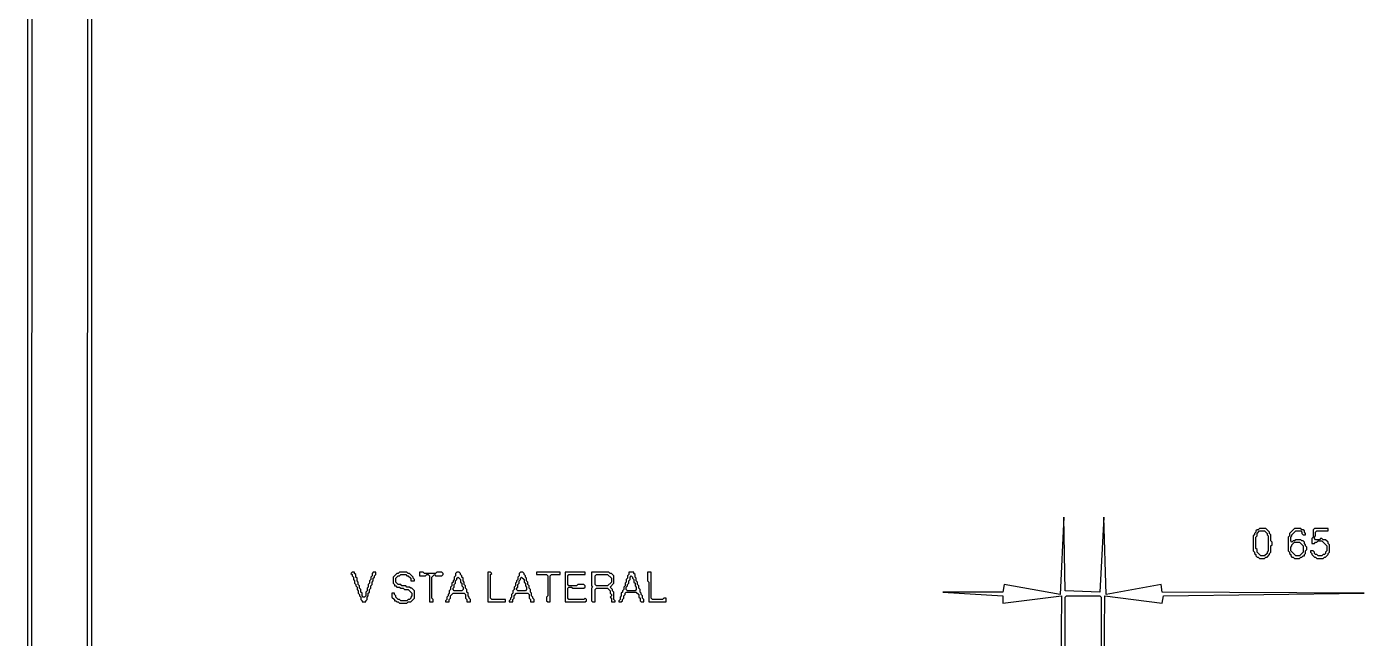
# Model space of a CAD drawing. Extents: x 18 to 322, y -435 to -5.
# Drawn here: x 17.5 to 124.8, y -197.6 to -148.5 of the extents above; entities that cross this region are included whole.
import ezdxf

# ---------------------------------------------------------------- set-up
doc = ezdxf.new("R2010")
doc.units = 0

msp = doc.modelspace()

# ---------------------------------------------------------------- linework, layer by layer
at = {"layer": 'CONTOURS'}
for p, q in [((17.6, -4.7), (17.5, -430)), ((17.8, -429.7), (18, -5)), ((22.4, -9.5), (22.3, -425.2)), ((22.6, -424.9), (22.8, -9.8)), ((100.7, -187.9), (100.4, -194.1)), ((100.8, -193.8), (100.7, -187.9)), ((103.9, -187.9), (103.6, -193.9)), ((104.1, -194.1), (103.9, -187.9)), ((116.4, -188.8), (116.3, -188.9)), ((116.9, -188.8), (116.4, -188.8)), ((117.2, -189.1), (116.9, -188.8)), ((119.2, -188.8), (118.8, -189.2)), ((119.7, -188.8), (119.2, -188.8)), ((119.8, -188.9), (119.7, -188.8)), ((120.8, -188.8), (120.7, -188.9)), ((121.9, -188.8), (120.8, -188.8)), ((121.9, -189), (121.9, -188.8)), ((116, -189.3), (115.9, -189.4)), ((115.9, -189.4), (115.9, -190.6)), ((116.1, -189.1), (116, -189.2)), ((116, -189.2), (116, -189.3)), ((116.2, -188.9), (116.1, -189)), ((116.1, -189), (116.1, -189.1)), ((116.1, -189.5), (116.2, -189.4)), ((116.1, -190.4), (116.1, -189.5)), ((116.3, -188.9), (116.2, -188.9)), ((116.2, -189.2), (116.4, -189)), ((116.2, -189.4), (116.2, -189.2)), ((116.4, -189), (116.8, -189)), ((116.8, -189), (117, -189.2)), ((117, -189.2), (117, -189.3)), ((117, -189.3), (117.1, -189.4)), ((117.1, -189.4), (117.1, -190.6)), ((117.2, -189.2), (117.2, -189.1)), ((117.3, -189.3), (117.2, -189.2)), ((117.3, -189.8), (117.3, -189.3)), ((117.4, -189.9), (117.3, -189.8)), ((117.4, -190.1), (117.4, -189.9)), ((118.8, -189.4), (118.7, -189.5)), ((118.7, -189.5), (118.7, -190.6)), ((118.8, -189.2), (118.8, -189.4)), ((118.9, -189.5), (119, -189.4)), ((118.9, -189.8), (118.9, -189.5)), ((119, -189.9), (118.9, -189.8)), ((119, -189.3), (119.3, -189)), ((119, -189.4), (119, -189.3)), ((119.1, -189.8), (119, -189.9)), ((119, -190.1), (119.2, -189.9)), ((119.2, -189.8), (119.1, -189.8)), ((119.3, -189.7), (119.2, -189.8)), ((119.2, -189.9), (119.6, -189.9)), ((119.3, -189), (119.7, -189)), ((119.7, -189.7), (119.3, -189.7)), ((119.6, -189.9), (119.9, -190.2)), ((119.7, -189), (119.8, -189.1)), ((119.8, -189.8), (119.7, -189.7)), ((119.9, -188.9), (119.8, -188.9)), ((119.8, -189.1), (119.8, -189.2)), ((119.8, -189.2), (119.9, -189.3)), ((119.9, -189.8), (119.8, -189.8)), ((120, -189), (119.9, -188.9)), ((119.9, -189.3), (120.1, -189.3)), ((120, -189.9), (119.9, -189.8)), ((120, -189.1), (120, -189)), ((120.1, -189.2), (120, -189.1)), ((120, -190), (120, -189.9)), ((120.1, -189.3), (120.1, -189.2)), ((120.7, -189.5), (120.6, -189.6)), ((120.6, -189.6), (120.6, -190)), ((120.7, -188.9), (120.7, -189.5)), ((120.8, -189.5), (120.9, -189.4)), ((120.8, -189.6), (120.8, -189.5)), ((120.9, -189.7), (120.8, -189.6)), ((120.8, -190), (120.9, -189.9)), ((120.9, -189.1), (121, -189)), ((120.9, -189.4), (120.9, -189.1)), ((121.2, -189.7), (120.9, -189.7)), ((120.9, -189.9), (121, -189.9)), ((121, -189), (121.9, -189)), ((121, -189.9), (121.1, -189.8)), ((121.1, -189.8), (121.4, -189.8)), ((121.3, -189.6), (121.2, -189.7)), ((121.4, -189.6), (121.3, -189.6)), ((121.5, -189.7), (121.4, -189.6)), ((121.4, -189.8), (121.8, -190.2)), ((121.7, -189.7), (121.5, -189.7)), ((121.9, -189.9), (121.7, -189.7)), ((121.9, -190), (121.9, -189.9)), ((115.9, -190.6), (116, -190.7)), ((116, -190.7), (116, -190.8)), ((116, -190.8), (116.1, -190.9)), ((116.2, -190.5), (116.1, -190.4)), ((116.1, -190.9), (116.1, -191)), ((116.2, -190.7), (116.2, -190.5)), ((116.5, -191), (116.2, -190.7)), ((117, -190.8), (116.8, -191)), ((117.1, -190.6), (117, -190.7)), ((117, -190.7), (117, -190.8)), ((117, -191.1), (117.2, -190.9)), ((117.2, -190.8), (117.3, -190.7)), ((117.2, -190.9), (117.2, -190.8)), ((117.3, -190.2), (117.4, -190.1)), ((117.3, -190.7), (117.3, -190.2)), ((118.7, -190.6), (118.8, -190.7)), ((118.8, -190.7), (118.8, -190.8)), ((118.8, -190.8), (118.9, -190.9)), ((118.9, -190.3), (119, -190.2)), ((118.9, -190.6), (118.9, -190.3)), ((119.3, -191), (118.9, -190.6)), ((118.9, -190.9), (118.9, -191)), ((119, -190.2), (119, -190.1)), ((119.9, -190.7), (119.6, -191)), ((119.9, -190.2), (119.9, -190.7)), ((120.1, -190.1), (120, -190)), ((120, -190.9), (120.1, -190.8)), ((120, -191), (120, -190.9)), ((120.1, -190.2), (120.1, -190.1)), ((120.2, -190.3), (120.1, -190.2)), ((120.1, -190.6), (120.2, -190.5)), ((120.1, -190.8), (120.1, -190.6)), ((120.2, -190.5), (120.2, -190.3)), ((120.7, -190.6), (120.5, -190.6)), ((120.5, -190.6), (120.5, -190.7)), ((120.5, -190.7), (120.6, -190.8)), ((120.6, -190), (120.8, -190)), ((120.6, -190.8), (120.6, -190.9)), ((120.6, -190.9), (120.8, -191.1)), ((120.8, -190.7), (120.7, -190.6)), ((120.8, -190.8), (120.8, -190.7)), ((120.9, -190.9), (120.8, -190.8)), ((121, -190.9), (120.9, -190.9)), ((121.1, -191), (121, -190.9)), ((121.5, -190.9), (121.4, -191)), ((121.6, -190.9), (121.5, -190.9)), ((121.7, -190.8), (121.6, -190.9)), ((121.8, -190.6), (121.7, -190.7)), ((121.7, -190.7), (121.7, -190.8)), ((121.7, -191.1), (121.9, -190.9)), ((121.8, -190.2), (121.8, -190.6)), ((122, -190.1), (121.9, -190)), ((121.9, -190.8), (122, -190.7)), ((121.9, -190.9), (121.9, -190.8)), ((122, -190.7), (122, -190.1)), ((116.1, -191), (116.2, -191.1)), ((116.2, -191.1), (116.3, -191.1)), ((116.3, -191.1), (116.4, -191.2)), ((116.4, -191.2), (116.8, -191.2)), ((116.8, -191), (116.5, -191)), ((116.8, -191.2), (116.9, -191.1)), ((116.9, -191.1), (117, -191.1)), ((118.9, -191), (119, -191.1)), ((119, -191.1), (119.1, -191.1)), ((119.1, -191.1), (119.2, -191.2)), ((119.2, -191.2), (119.6, -191.2)), ((119.6, -191), (119.3, -191)), ((119.6, -191.2), (119.7, -191.1)), ((119.7, -191.1), (119.8, -191.1)), ((119.8, -191.1), (119.9, -191)), ((119.9, -191), (120, -191)), ((120.8, -191.1), (120.9, -191.1)), ((120.9, -191.1), (121, -191.2)), ((121, -191.2), (121.5, -191.2)), ((121.4, -191), (121.1, -191)), ((121.5, -191.2), (121.6, -191.1)), ((121.6, -191.1), (121.7, -191.1)), ((43.6, -192.3), (43.5, -192.4)), ((43.5, -192.4), (43.6, -192.5)), ((43.8, -192.3), (43.6, -192.3)), ((43.6, -192.5), (43.6, -192.6)), ((43.6, -192.6), (43.7, -192.7)), ((43.7, -192.7), (43.7, -192.9)), ((43.7, -192.9), (43.8, -193)), ((43.8, -192.4), (43.8, -192.3)), ((43.9, -192.5), (43.8, -192.4)), ((43.8, -193), (43.8, -193.2)), ((43.9, -192.7), (43.9, -192.5)), ((44, -192.8), (43.9, -192.7)), ((44, -193), (44, -192.8)), ((44.1, -193.1), (44, -193)), ((44.1, -193.3), (44.1, -193.1)), ((45.1, -192.9), (45, -193)), ((45, -193), (45, -193.2)), ((45.2, -192.6), (45.1, -192.7)), ((45.1, -192.7), (45.1, -192.9)), ((45.3, -192.3), (45.2, -192.4)), ((45.2, -192.4), (45.2, -192.6)), ((45.2, -193.1), (45.3, -193)), ((45.2, -193.3), (45.2, -193.1)), ((45.5, -192.3), (45.3, -192.3)), ((45.3, -192.8), (45.4, -192.7)), ((45.3, -193), (45.3, -192.8)), ((45.4, -192.6), (45.5, -192.5)), ((45.4, -192.7), (45.4, -192.6)), ((45.5, -192.5), (45.5, -192.3)), ((47.2, -192.4), (46.9, -192.7)), ((46.9, -192.7), (46.9, -193.2)), ((47.1, -192.8), (47.3, -192.6)), ((47.1, -193.1), (47.1, -192.8)), ((47.3, -193.3), (47.1, -193.1)), ((47.3, -192.4), (47.2, -192.4)), ((47.4, -192.3), (47.3, -192.4)), ((47.3, -192.6), (47.4, -192.6)), ((48, -192.3), (47.4, -192.3)), ((47.4, -192.6), (47.5, -192.5)), ((47.5, -192.5), (47.9, -192.5)), ((47.9, -192.5), (48, -192.6)), ((48.1, -192.4), (48, -192.3)), ((48, -192.6), (48.1, -192.6)), ((48.2, -192.4), (48.1, -192.4)), ((48.1, -192.6), (48.3, -192.8)), ((48.5, -192.7), (48.2, -192.4)), ((48.3, -192.8), (48.3, -193)), ((48.3, -193), (48.6, -193)), ((48.5, -192.8), (48.5, -192.7)), ((48.6, -192.9), (48.5, -192.8)), ((48.6, -193), (48.6, -192.9)), ((49, -192.3), (49, -192.6)), ((49.3, -192.3), (49, -192.3)), ((49, -192.6), (49.5, -192.6)), ((49.4, -192.4), (49.3, -192.3)), ((50.3, -192.4), (49.4, -192.4)), ((49.5, -192.6), (49.6, -192.5)), ((49.6, -192.5), (49.7, -192.5)), ((49.7, -192.5), (49.8, -192.6)), ((49.8, -192.6), (49.8, -194.7)), ((50, -192.7), (50.2, -192.5)), ((50, -194.4), (50, -192.7)), ((50.2, -192.5), (50.3, -192.6)), ((50.4, -192.3), (50.3, -192.4)), ((50.3, -192.6), (50.8, -192.6)), ((50.8, -192.3), (50.4, -192.3)), ((50.9, -192.4), (50.8, -192.3)), ((50.8, -192.6), (50.9, -192.5)), ((50.9, -192.5), (50.9, -192.4)), ((51.7, -193.1), (51.6, -193.2)), ((51.8, -192.9), (51.7, -193)), ((51.7, -193), (51.7, -193.1)), ((51.9, -192.6), (51.8, -192.7)), ((51.8, -192.7), (51.8, -192.9)), ((52, -192.3), (51.9, -192.4)), ((51.9, -192.4), (51.9, -192.6)), ((51.9, -193), (52, -192.9)), ((51.9, -193.2), (51.9, -193)), ((52.2, -192.3), (52, -192.3)), ((52, -192.8), (52.1, -192.7)), ((52, -192.9), (52, -192.8)), ((52.1, -192.7), (52.3, -192.9)), ((52.3, -192.4), (52.2, -192.3)), ((52.3, -192.5), (52.3, -192.4)), ((52.4, -192.6), (52.3, -192.5)), ((52.3, -192.9), (52.3, -193.1)), ((52.3, -193.1), (52.4, -193.2)), ((52.4, -192.7), (52.4, -192.6)), ((52.5, -192.8), (52.4, -192.7)), ((52.5, -193), (52.5, -192.8)), ((52.6, -193.1), (52.5, -193)), ((52.6, -193.3), (52.6, -193.1)), ((54.5, -192.3), (54.5, -194.7)), ((54.7, -192.3), (54.5, -192.3)), ((54.8, -192.4), (54.7, -192.3)), ((54.7, -192.5), (54.8, -192.4)), ((54.7, -194.4), (54.7, -192.5)), ((56.8, -193.1), (56.7, -193.2)), ((56.9, -192.9), (56.8, -193)), ((56.8, -193), (56.8, -193.1)), ((57, -192.6), (56.9, -192.7)), ((56.9, -192.7), (56.9, -192.9)), ((57.1, -192.3), (57, -192.4)), ((57, -192.4), (57, -192.6)), ((57, -193), (57.1, -192.9)), ((57, -193.2), (57, -193)), ((57.3, -192.3), (57.1, -192.3)), ((57.1, -192.8), (57.2, -192.7)), ((57.1, -192.9), (57.1, -192.8)), ((57.2, -192.7), (57.4, -192.9)), ((57.4, -192.4), (57.3, -192.3)), ((57.4, -192.5), (57.4, -192.4)), ((57.5, -192.6), (57.4, -192.5)), ((57.4, -192.9), (57.4, -193.1)), ((57.4, -193.1), (57.5, -193.2)), ((57.5, -192.7), (57.5, -192.6)), ((57.6, -192.8), (57.5, -192.7)), ((57.6, -193), (57.6, -192.8)), ((57.7, -193.1), (57.6, -193)), ((57.7, -193.3), (57.7, -193.1)), ((58.4, -192.3), (58.4, -192.5)), ((60.3, -192.3), (58.4, -192.3)), ((58.4, -192.5), (59.2, -192.5)), ((59.2, -192.5), (59.3, -192.6)), ((59.3, -192.6), (59.3, -194.2)), ((59.5, -192.6), (59.6, -192.5)), ((59.5, -194.7), (59.5, -192.6)), ((59.6, -192.5), (60.3, -192.5)), ((60.3, -192.5), (60.3, -192.3)), ((60.7, -192.3), (60.7, -194.7)), ((62.3, -192.3), (60.7, -192.3)), ((60.9, -192.6), (61, -192.5)), ((60.9, -193.3), (60.9, -192.6)), ((61, -192.5), (62.3, -192.5)), ((62.3, -192.5), (62.3, -192.3)), ((62.8, -192.3), (62.8, -193.4)), ((64.2, -192.3), (62.8, -192.3)), ((63.1, -192.6), (63.2, -192.5)), ((63.1, -193.3), (63.1, -192.6)), ((63.2, -192.5), (64.1, -192.5)), ((64.1, -192.5), (64.4, -192.8)), ((64.4, -193.1), (64.1, -193.4)), ((64.3, -192.4), (64.2, -192.3)), ((64.4, -192.4), (64.3, -192.4)), ((64.6, -192.6), (64.4, -192.4)), ((64.4, -192.8), (64.4, -193.1)), ((64.6, -193.2), (64.6, -192.6)), ((65.6, -193.1), (65.5, -193.2)), ((65.7, -192.8), (65.6, -192.9)), ((65.6, -192.9), (65.6, -193.1)), ((65.8, -192.5), (65.7, -192.6)), ((65.7, -192.6), (65.7, -192.8)), ((65.8, -192.3), (65.8, -192.5)), ((66.2, -192.3), (65.8, -192.3)), ((65.8, -193), (65.9, -192.9)), ((65.8, -193.2), (65.8, -193)), ((65.9, -192.7), (66, -192.6)), ((65.9, -192.9), (65.9, -192.7)), ((66, -192.6), (66.1, -192.7)), ((66.1, -192.7), (66.1, -192.8)), ((66.1, -192.8), (66.2, -192.9)), ((66.2, -192.4), (66.2, -192.3)), ((66.3, -192.5), (66.2, -192.4)), ((66.2, -192.9), (66.2, -193.1)), ((66.2, -193.1), (66.3, -193.2)), ((66.3, -192.7), (66.3, -192.5)), ((66.4, -192.8), (66.3, -192.7)), ((66.4, -193), (66.4, -192.8)), ((66.5, -193.1), (66.4, -193)), ((66.5, -193.3), (66.5, -193.1)), ((67.3, -192.3), (67.3, -193)), ((67.6, -192.3), (67.3, -192.3)), ((67.3, -193), (67.4, -193.1)), ((67.4, -193.1), (67.4, -194.7)), ((67.6, -194.4), (67.6, -192.3)), ((43.8, -193.2), (43.9, -193.3)), ((43.9, -193.3), (43.9, -193.4)), ((43.9, -193.4), (44, -193.5)), ((44, -193.5), (44, -193.7)), ((44, -193.7), (44.1, -193.8)), ((44.2, -193.4), (44.1, -193.3)), ((44.1, -193.8), (44.1, -194)), ((44.1, -194), (44.2, -194.1)), ((44.2, -193.6), (44.2, -193.4)), ((44.3, -193.7), (44.2, -193.6)), ((44.2, -194.1), (44.2, -194.2)), ((44.2, -194.2), (44.3, -194.3)), ((44.3, -193.9), (44.3, -193.7)), ((44.4, -194), (44.3, -193.9)), ((44.4, -194.2), (44.4, -194)), ((44.5, -194.3), (44.4, -194.2)), ((44.7, -194.2), (44.6, -194.3)), ((44.8, -193.8), (44.7, -193.9)), ((44.7, -193.9), (44.7, -194.2)), ((44.9, -193.5), (44.8, -193.6)), ((44.8, -193.6), (44.8, -193.8)), ((44.8, -194.3), (44.9, -194.2)), ((45, -193.2), (44.9, -193.3)), ((44.9, -193.3), (44.9, -193.5)), ((44.9, -194), (45, -193.9)), ((44.9, -194.2), (44.9, -194)), ((45, -193.7), (45.1, -193.6)), ((45, -193.9), (45, -193.7)), ((45.1, -193.4), (45.2, -193.3)), ((45.1, -193.6), (45.1, -193.4)), ((47, -194), (46.8, -194)), ((46.8, -194), (46.8, -194.3)), ((46.9, -193.2), (47, -193.3)), ((47, -193.3), (47, -193.4)), ((47, -193.4), (47.1, -193.4)), ((47, -194.1), (47, -194)), ((47.1, -194.2), (47, -194.1)), ((47.1, -193.4), (47.2, -193.5)), ((47.1, -194.3), (47.1, -194.2)), ((47.2, -193.5), (47.4, -193.5)), ((47.5, -193.3), (47.3, -193.3)), ((47.4, -193.5), (47.5, -193.6)), ((47.6, -193.4), (47.5, -193.3)), ((47.5, -193.6), (47.7, -193.6)), ((47.9, -193.4), (47.6, -193.4)), ((47.7, -193.6), (47.8, -193.7)), ((47.8, -193.7), (48.1, -193.7)), ((48, -193.5), (47.9, -193.4)), ((48.2, -193.5), (48, -193.5)), ((48.1, -193.7), (48.4, -194)), ((48.3, -193.6), (48.2, -193.5)), ((48.4, -193.6), (48.3, -193.6)), ((48.4, -194.2), (48.3, -194.3)), ((48.6, -193.8), (48.4, -193.6)), ((48.4, -194), (48.4, -194.2)), ((48.6, -194.4), (48.6, -193.8)), ((51.3, -194.2), (51.2, -194.3)), ((51.4, -194), (51.3, -194.1)), ((51.3, -194.1), (51.3, -194.2)), ((51.5, -193.7), (51.4, -193.8)), ((51.4, -193.8), (51.4, -194)), ((51.6, -193.4), (51.5, -193.5)), ((51.5, -193.5), (51.5, -193.7)), ((51.5, -194.2), (51.7, -194)), ((51.5, -194.4), (51.5, -194.2)), ((51.6, -193.2), (51.6, -193.4)), ((51.7, -193.6), (51.8, -193.5)), ((51.7, -193.7), (51.7, -193.6)), ((51.8, -193.8), (51.7, -193.7)), ((51.7, -194), (52.6, -194)), ((51.8, -193.3), (51.9, -193.2)), ((51.8, -193.5), (51.8, -193.3)), ((52.4, -193.8), (51.8, -193.8)), ((52.4, -193.2), (52.4, -193.4)), ((52.4, -193.4), (52.5, -193.5)), ((52.5, -193.7), (52.4, -193.8)), ((52.5, -193.5), (52.5, -193.7)), ((52.7, -193.4), (52.6, -193.3)), ((52.6, -194), (52.7, -194.1)), ((52.7, -193.6), (52.7, -193.4)), ((52.8, -193.7), (52.7, -193.6)), ((52.7, -194.1), (52.7, -194.4)), ((52.8, -193.9), (52.8, -193.7)), ((52.9, -194), (52.8, -193.9)), ((52.9, -194.2), (52.9, -194)), ((53, -194.3), (52.9, -194.2)), ((56.5, -194), (56.4, -194.1)), ((56.4, -194.1), (56.4, -194.3)), ((56.6, -193.7), (56.5, -193.8)), ((56.5, -193.8), (56.5, -194)), ((56.7, -193.4), (56.6, -193.5)), ((56.6, -193.5), (56.6, -193.7)), ((56.6, -194.2), (56.8, -194)), ((56.6, -194.4), (56.6, -194.2)), ((56.7, -193.2), (56.7, -193.4)), ((56.8, -193.6), (56.9, -193.5)), ((56.8, -193.7), (56.8, -193.6)), ((56.9, -193.8), (56.8, -193.7)), ((56.8, -194), (57.7, -194)), ((56.9, -193.3), (57, -193.2)), ((56.9, -193.5), (56.9, -193.3)), ((57.5, -193.8), (56.9, -193.8)), ((57.5, -193.2), (57.5, -193.4)), ((57.5, -193.4), (57.6, -193.5)), ((57.6, -193.7), (57.5, -193.8)), ((57.6, -193.5), (57.6, -193.7)), ((57.8, -193.4), (57.7, -193.3)), ((57.7, -194), (57.8, -194.1)), ((57.8, -193.6), (57.8, -193.4)), ((57.9, -193.7), (57.8, -193.6)), ((57.8, -194.1), (57.8, -194.4)), ((57.9, -193.9), (57.9, -193.7)), ((58, -194), (57.9, -193.9)), ((58, -194.2), (58, -194)), ((58.1, -194.3), (58, -194.2)), ((59.3, -194.2), (59.2, -194.3)), ((61, -193.4), (60.9, -193.3)), ((60.9, -193.6), (61, -193.5)), ((60.9, -194.4), (60.9, -193.6)), ((61.6, -193.4), (61, -193.4)), ((61, -193.5), (61.2, -193.5)), ((61.2, -193.5), (61.3, -193.6)), ((61.3, -193.6), (62.2, -193.6)), ((61.7, -193.3), (61.6, -193.4)), ((62.2, -193.3), (61.7, -193.3)), ((62.3, -193.4), (62.2, -193.3)), ((62.2, -193.6), (62.3, -193.5)), ((62.3, -193.5), (62.3, -193.4)), ((62.8, -193.4), (62.9, -193.5)), ((62.9, -193.5), (62.8, -193.6)), ((62.8, -193.6), (62.8, -194.6)), ((63.2, -193.4), (63.1, -193.3)), ((63.1, -193.7), (63.2, -193.6)), ((63.1, -194.7), (63.1, -193.7)), ((64.1, -193.4), (63.2, -193.4)), ((63.2, -193.6), (64.1, -193.6)), ((64.1, -193.6), (64.3, -193.8)), ((64.3, -193.5), (64.6, -193.2)), ((64.5, -193.7), (64.3, -193.5)), ((64.3, -193.8), (64.3, -194)), ((64.3, -194), (64.4, -194.1)), ((64.4, -194.2), (64.3, -194.3)), ((64.4, -194.1), (64.4, -194.2)), ((64.5, -193.8), (64.5, -193.7)), ((64.6, -193.9), (64.5, -193.8)), ((64.6, -194.5), (64.6, -193.9)), ((65.2, -194.2), (65.1, -194.3)), ((65.3, -193.9), (65.2, -194)), ((65.2, -194), (65.2, -194.2)), ((65.4, -193.7), (65.3, -193.8)), ((65.3, -193.8), (65.3, -193.9)), ((65.5, -193.4), (65.4, -193.5)), ((65.4, -193.5), (65.4, -193.7)), ((65.4, -194.2), (65.5, -194.1)), ((65.4, -194.4), (65.4, -194.2)), ((65.5, -193.2), (65.5, -193.4)), ((65.5, -194), (65.6, -193.9)), ((65.5, -194.1), (65.5, -194)), ((65.6, -193.5), (65.7, -193.4)), ((65.6, -193.7), (65.6, -193.5)), ((65.7, -193.8), (65.6, -193.7)), ((65.6, -193.9), (66.4, -193.9)), ((65.7, -193.3), (65.8, -193.2)), ((65.7, -193.4), (65.7, -193.3)), ((66.3, -193.8), (65.7, -193.8)), ((66.3, -193.2), (66.3, -193.4)), ((66.3, -193.4), (66.4, -193.5)), ((66.4, -193.7), (66.3, -193.8)), ((66.4, -193.5), (66.4, -193.7)), ((66.4, -193.9), (66.6, -194.1)), ((66.6, -193.4), (66.5, -193.3)), ((66.6, -193.6), (66.6, -193.4)), ((66.7, -193.7), (66.6, -193.6)), ((66.6, -194.1), (66.6, -194.3)), ((66.7, -193.9), (66.7, -193.7)), ((66.8, -194), (66.7, -193.9)), ((66.8, -194.1), (66.8, -194)), ((66.9, -194.2), (66.8, -194.1)), ((66.9, -194.4), (66.9, -194.2)), ((95.8, -193.9), (91, -193.9)), ((91, -193.9), (95.8, -194.2)), ((95.9, -193.3), (95.8, -193.9)), ((95.8, -194.2), (95.8, -194.8)), ((95.8, -194.8), (100.5, -194.2)), ((100.4, -194.1), (95.9, -193.3)), ((100.5, -194.2), (100.4, -205)), ((103.6, -193.9), (100.8, -193.8)), ((100.8, -194.3), (100.9, -194.2)), ((100.9, -194.2), (103.6, -194.2)), ((103.6, -194.2), (103.7, -194.3)), ((103.9, -204.5), (104, -194.2)), ((104, -194.2), (108.6, -194.8)), ((108.5, -193.3), (104.1, -194.1)), ((108.6, -193.9), (108.5, -193.3)), ((124.8, -194), (108.6, -193.9)), ((108.6, -194.8), (108.7, -194.2)), ((108.7, -194.2), (124.8, -194)), ((44.3, -194.3), (44.3, -194.5)), ((44.3, -194.5), (44.4, -194.6)), ((44.4, -194.6), (44.4, -194.7)), ((44.4, -194.7), (44.7, -194.7)), ((44.6, -194.3), (44.5, -194.3)), ((44.7, -194.6), (44.8, -194.5)), ((44.7, -194.7), (44.7, -194.6)), ((44.8, -194.5), (44.8, -194.3)), ((46.8, -194.3), (47, -194.5)), ((47, -194.5), (47, -194.6)), ((47, -194.6), (47.1, -194.6)), ((47.3, -194.5), (47.1, -194.3)), ((47.1, -194.6), (47.2, -194.7)), ((47.2, -194.7), (47.3, -194.7)), ((47.4, -194.5), (47.3, -194.5)), ((47.3, -194.7), (47.4, -194.8)), ((47.5, -194.6), (47.4, -194.5)), ((47.4, -194.8), (48, -194.8)), ((48, -194.6), (47.5, -194.6)), ((48.1, -194.5), (48, -194.6)), ((48, -194.8), (48.1, -194.7)), ((48.2, -194.5), (48.1, -194.5)), ((48.1, -194.7), (48.3, -194.7)), ((48.3, -194.4), (48.2, -194.5)), ((48.3, -194.3), (48.3, -194.4)), ((48.3, -194.7), (48.6, -194.4)), ((49.8, -194.7), (50.1, -194.7)), ((50.1, -194.5), (50, -194.4)), ((50.1, -194.7), (50.1, -194.5)), ((51.2, -194.5), (51.1, -194.6)), ((51.1, -194.6), (51.1, -194.7)), ((51.1, -194.7), (51.4, -194.7)), ((51.2, -194.3), (51.2, -194.5)), ((51.4, -194.5), (51.5, -194.4)), ((51.4, -194.7), (51.4, -194.5)), ((52.7, -194.4), (52.8, -194.5)), ((52.8, -194.5), (52.8, -194.7)), ((52.8, -194.7), (53.1, -194.7)), ((53, -194.4), (53, -194.3)), ((53.1, -194.5), (53, -194.4)), ((53.1, -194.7), (53.1, -194.5)), ((54.5, -194.7), (55.9, -194.7)), ((54.8, -194.5), (54.7, -194.4)), ((55.9, -194.5), (54.8, -194.5)), ((55.9, -194.7), (55.9, -194.5)), ((56.3, -194.5), (56.2, -194.6)), ((56.2, -194.6), (56.2, -194.7)), ((56.2, -194.7), (56.5, -194.7)), ((56.4, -194.3), (56.3, -194.4)), ((56.3, -194.4), (56.3, -194.5)), ((56.5, -194.5), (56.6, -194.4)), ((56.5, -194.7), (56.5, -194.5)), ((57.8, -194.4), (57.9, -194.5)), ((57.9, -194.5), (57.9, -194.7)), ((57.9, -194.7), (58.2, -194.7)), ((58.1, -194.4), (58.1, -194.3)), ((58.2, -194.5), (58.1, -194.4)), ((58.2, -194.7), (58.2, -194.5)), ((59.2, -194.3), (59.2, -194.6)), ((59.2, -194.6), (59.3, -194.7)), ((59.3, -194.7), (59.5, -194.7)), ((60.7, -194.7), (62.3, -194.7)), ((61, -194.5), (60.9, -194.4)), ((62.2, -194.5), (61, -194.5)), ((62.3, -194.4), (62.2, -194.5)), ((62.4, -194.5), (62.3, -194.4)), ((62.3, -194.7), (62.4, -194.6)), ((62.4, -194.6), (62.4, -194.5)), ((62.8, -194.6), (62.9, -194.7)), ((62.9, -194.7), (63.1, -194.7)), ((64.3, -194.3), (64.4, -194.4)), ((64.4, -194.4), (64.4, -194.7)), ((64.4, -194.7), (64.7, -194.7)), ((64.7, -194.6), (64.6, -194.5)), ((64.7, -194.7), (64.7, -194.6)), ((65.1, -194.5), (65, -194.6)), ((65, -194.6), (65, -194.7)), ((65, -194.7), (65.2, -194.7)), ((65.1, -194.3), (65.1, -194.5)), ((65.2, -194.7), (65.3, -194.6)), ((65.3, -194.5), (65.4, -194.4)), ((65.3, -194.6), (65.3, -194.5)), ((66.6, -194.3), (66.7, -194.4)), ((66.7, -194.4), (66.7, -194.6)), ((66.7, -194.6), (66.8, -194.7)), ((66.8, -194.7), (67, -194.7)), ((67, -194.5), (66.9, -194.4)), ((67, -194.7), (67, -194.5)), ((67.4, -194.7), (68.8, -194.7)), ((67.7, -194.5), (67.6, -194.4)), ((68.5, -194.5), (67.7, -194.5)), ((68.6, -194.4), (68.5, -194.5)), ((68.8, -194.4), (68.6, -194.4)), ((68.8, -194.7), (68.8, -194.4)), ((100.8, -215.7), (100.8, -194.3)), ((103.7, -194.3), (103.7, -204.6))]:
    msp.add_line(p, q, dxfattribs=at)

doc.saveas('drawing.dxf')
